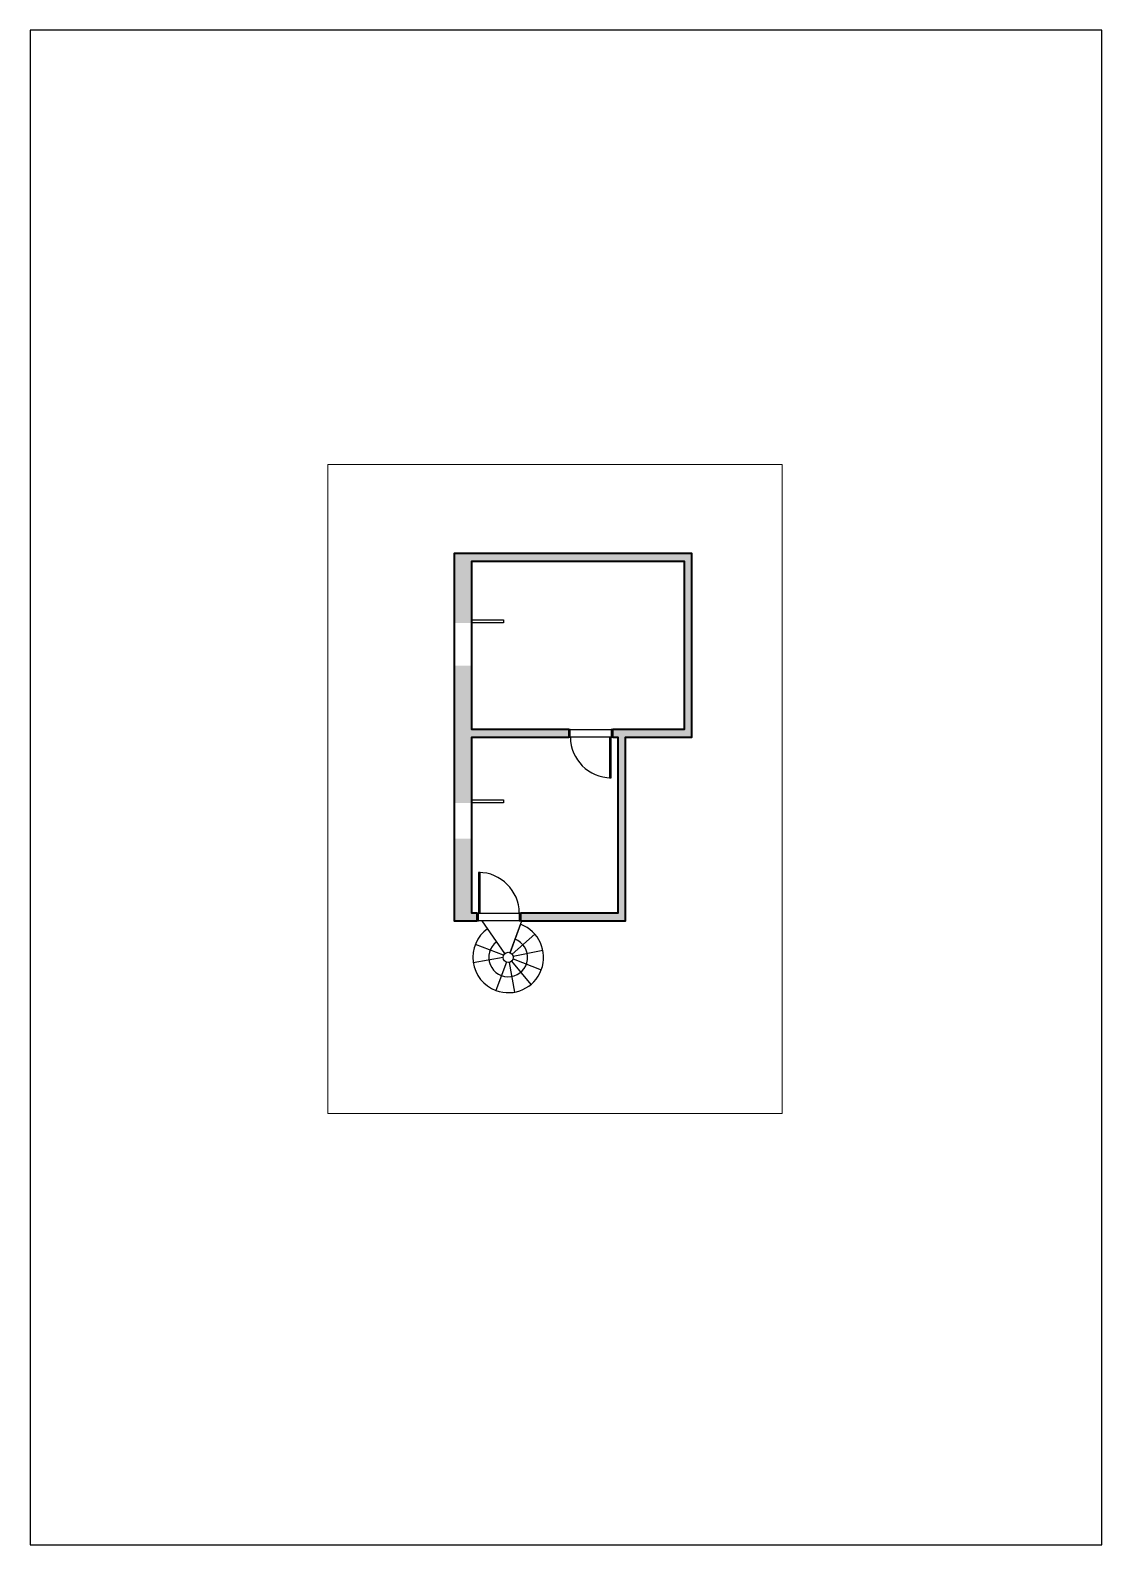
# Paper-space layout 'Layout1' of a CAD drawing. Header units: millimetres. Extents: x 64 to 274, y 59 to 356.
# The model-space entities are those that its viewports show. They can reach past a viewport. Long polylines and large blocks are cut down to what shows.
import ezdxf

# ---------------------------------------------------------------- set-up
doc = ezdxf.new("R2010")
doc.units = ezdxf.units.MM
for name, color, linetype, lineweight in [('A-ALV-___-___-EXI', 250, 'Continuous', 35), ('A-ESC-___-___-EXI', 250, 'Continuous', 25), ('A-JAN-___-___-EXI', 250, 'Continuous', 25), ('A-PIS-___-___-EXI', 250, 'Continuous', 25), ('A-POR-___-___-EXI', 250, 'Continuous', 25)]:
    doc.layers.add(name, color=color, linetype=linetype, lineweight=lineweight)

# ---------------------------------------------------------------- blocks, each defined once
blk = doc.blocks.new('SVG - A4-22877178-Não nomeada')
at = {"layer": 'A-PIS-___-___-EXI'}
for p, q in [((64.29, 356.5), (64.29, 59.5)), ((274.29, 356.5), (64.29, 356.5)), ((274.29, 59.5), (274.29, 356.5)), ((64.29, 59.5), (274.29, 59.5))]:
    blk.add_line(p, q, dxfattribs=at)

msp = doc.modelspace()

# ---------------------------------------------------------------- hatches: boundary and pattern name
at = {"layer": 'A-ALV-___-___-EXI'}
for points in [[(-26958, 17443), (-26608, 17443), (-26608, 18803), (-26958, 18803)], [(-26608, 18653), (-22448, 18653), (-22448, 18803), (-26608, 18803)], [(-22298, 15203), (-22298, 18803), (-22448, 18803), (-22448, 15203)], [(-26608, 13913), (-26608, 16603), (-26958, 16603), (-26958, 13913)], [(-23598, 11603), (-23598, 15203), (-23748, 15203), (-23748, 11603)], [(-26958, 11753), (-26608, 11753), (-26608, 13213), (-26958, 13213)]]:
    msp.add_hatch(color=11, dxfattribs=at).paths.add_polyline_path(points)
h = msp.add_hatch(color=11, dxfattribs=at)
h.paths.add_polyline_path([(-26608, 15203), (-24708, 15203), (-24708, 15353), (-26608, 15353)])
h.paths.add_polyline_path([(-23598, 15203), (-22448, 15203), (-22448, 15353), (-23848, 15353), (-23848, 15203), (-23748, 15203)])
h = msp.add_hatch(color=11, dxfattribs=at)
h.paths.add_polyline_path([(-26508, 11603), (-26508, 11753), (-26958, 11753), (-26958, 11603)])
h.paths.add_polyline_path([(-25648, 11603), (-23748, 11603), (-23748, 11753), (-25648, 11753)])

# ---------------------------------------------------------------- linework, layer by layer
for p, q in [((-24708, 15353), (-24708, 15203)), ((-23848, 15203), (-23848, 15353)), ((-26508, 11753), (-26508, 11603)), ((-25648, 11603), (-25648, 11753))]:
    msp.add_line(p, q, dxfattribs=at)
at = {"layer": 'A-ALV-___-___-EXI', "color": 7, "lineweight": 35}
for points in [[(-25648, 11603), (-23598, 11603), (-23598, 15203), (-22298, 15203), (-22298, 18803), (-26958, 18803), (-26958, 17443), (-26958, 11603), (-26508, 11603)], [(-24708, 15353), (-26608, 15353), (-26608, 18653), (-22448, 18653), (-22448, 15353), (-23848, 15353)], [(-26508, 11753), (-26608, 11753), (-26608, 15203), (-24708, 15203)], [(-23848, 15203), (-23748, 15203), (-23748, 11753), (-25648, 11753)]]:
    msp.add_lwpolyline(points, dxfattribs=at)
at = {"layer": 'A-ESC-___-___-EXI'}
for p, q in [((-25960, 10961), (-26409, 11603)), ((-25820, 10950), (-25373, 11339)), ((-25987, 10926), (-26540, 11138)), ((-25799, 10911), (-25217, 11024)), ((-25996, 10884), (-26580, 10779)), ((-25931, 10791), (-26139, 10236)), ((-25878, 10786), (-25773, 10203)), ((-25832, 10807), (-25452, 10352)), ((-25800, 10854), (-25247, 10642))]:
    msp.add_line(p, q, dxfattribs=at)
msp.add_lwpolyline([(-26300, 11447, 0.599141), (-26139, 10236, 1), (-25652, 11533), (-25860, 10978), (-25626, 11603)], format="xyb", dxfattribs=at)
msp.add_circle((-25896, 10884), 100, dxfattribs=at)
msp.add_arc((-25896, 10884), 380, 126.2677, 69.4057, dxfattribs=at)
at = {"layer": 'A-JAN-___-___-EXI'}
for points in [[(-26608, 17502), (-25988, 17502), (-25988, 17442), (-26608, 17442)], [(-26608, 13973), (-25988, 13973), (-25988, 13913), (-26608, 13913)]]:
    msp.add_lwpolyline(points, close=True, dxfattribs=at)
at = {"layer": 'A-POR-___-___-EXI'}
for p, q in [((-24678, 15353), (-24708, 15353)), ((-24708, 15203), (-24678, 15203)), ((-24678, 15203), (-24678, 15353)), ((-23880, 15203), (-23910, 15203)), ((-23910, 15203), (-23910, 14407)), ((-23880, 14407), (-23880, 15203)), ((-23848, 15353), (-23878, 15353)), ((-23878, 15353), (-23878, 15203)), ((-23878, 15203), (-23848, 15203)), ((-23910, 14407), (-23880, 14407)), ((-26446, 12549), (-26476, 12549)), ((-26476, 12549), (-26476, 11753)), ((-26446, 11753), (-26446, 12549)), ((-26478, 11753), (-26508, 11753)), ((-26508, 11603), (-26478, 11603)), ((-26478, 11603), (-26478, 11753)), ((-26476, 11753), (-26446, 11753)), ((-25648, 11753), (-25678, 11753)), ((-25678, 11753), (-25678, 11603)), ((-25678, 11603), (-25648, 11603))]:
    msp.add_line(p, q, dxfattribs=at)
at = {"layer": 'A-POR-___-___-EXI', "color": 250}
for p, q in [((-24678, 15353), (-23878, 15353)), ((-23910, 15203), (-24678, 15203)), ((-23878, 15203), (-23880, 15203)), ((-26478, 11753), (-26476, 11753)), ((-25678, 11603), (-26478, 11603)), ((-26446, 11753), (-25678, 11753))]:
    msp.add_line(p, q, dxfattribs=at)
at = {"layer": 'A-POR-___-___-EXI'}
for centre, start, end in [((-23880, 15203), 180, 270), ((-26476, 11753), 0, 90)]:
    msp.add_arc(centre, 796, start, end, dxfattribs=at)

psp = doc.layouts.get("Layout1")

# ---------------------------------------------------------------- block references
at = {"layer": 'A-ALV-___-___-EXI'}
psp.add_blockref('SVG - A4-22877178-Não nomeada', (0, 0), dxfattribs=at)

# ---------------------------------------------------------------- viewports
at = {"layer": 'A-ESC-___-___-EXI'}
psp.add_viewport(center=(167.12, 207.73), size=(89.07, 127.281), view_center_point=(-24980.17, 14188.76), view_height=12728.095, dxfattribs=at)

doc.saveas('drawing.dxf')
